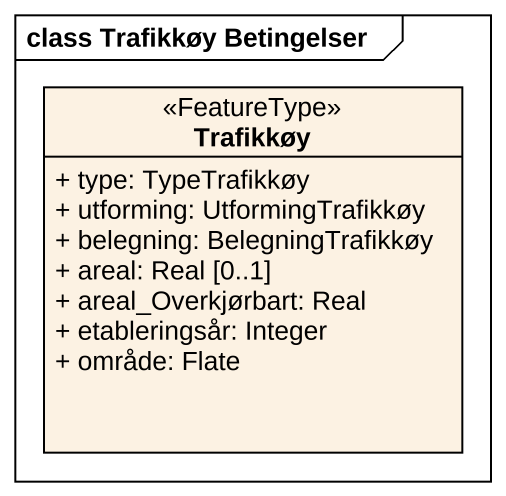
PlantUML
@startuml
mainframe class Trafikkøy Betingelser
hide circle
hide empty members
skinparam classAttributeIconSize 0
class Trafikkøy <<FeatureType>> {
  + type: TypeTrafikkøy
  + utforming: UtformingTrafikkøy
  + belegning: BelegningTrafikkøy
  + areal: Real [0..1]
  + areal_Overkjørbart: Real
  + etableringsår: Integer
  + område: Flate
}
@enduml
